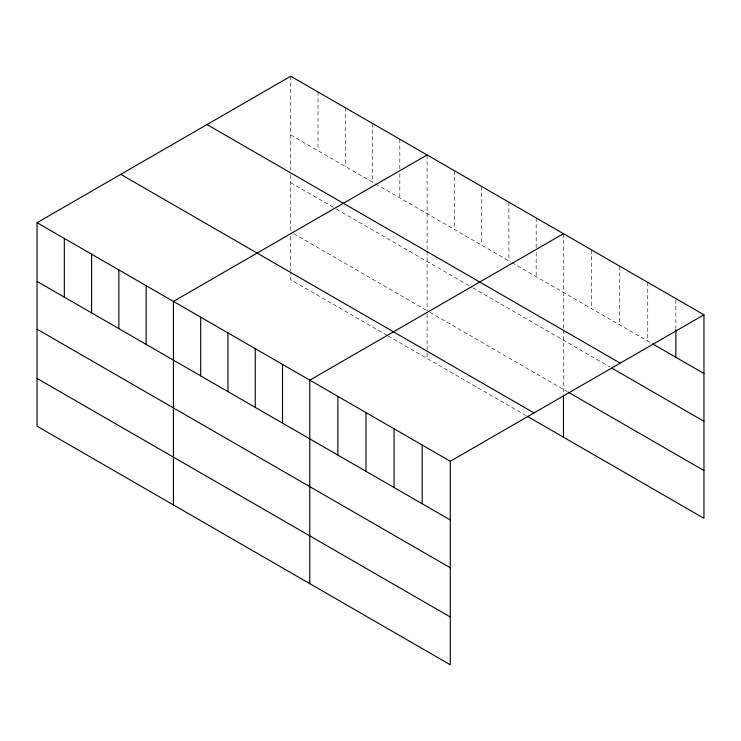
<?xml version="1.0" encoding="UTF-8"?>
<svg xmlns="http://www.w3.org/2000/svg" width="741" height="741" viewBox="0 0 741 741"><rect width="100%" height="100%" fill="white"/><g stroke="black" fill="none" stroke-linecap="round" stroke-linejoin="round"><path stroke-width="0.56" stroke-dasharray="3.71 2.78" d="M290.722 134.945L374.492 183.305M375.465 183.87L510.855 262.036M511.827 262.601L651.626 343.305M290.722 182.721L335.525 208.591M336.507 209.157L471.897 287.323M472.869 287.888L609.963 367.036M293.649 233.637L426.112 310.118M430.012 312.369L567.328 391.646M387.154 335.404L290.722 279.737L290.722 271.771M388.127 335.969L526.443 415.821M675.848 299.735L675.848 328.513M647.754 282.358L647.754 341.073M619.652 266.139L619.652 324.845M591.55 249.921L591.55 308.627M563.456 233.693L563.456 328.809M563.456 329.949L563.456 393.962M536.178 217.947L536.178 247.874M536.178 252.486L536.178 276.652M508.91 202.2L508.91 260.915M481.631 186.454L481.631 245.169M454.363 170.708L454.363 229.423M427.085 154.962L427.085 250.078M427.085 251.218L427.085 310.683M427.085 314.091L427.085 358.468M399.816 139.215L399.816 169.152M399.816 173.755L399.816 197.93M372.547 123.469L372.547 182.184M345.269 107.723L345.269 166.438M318 91.977L318 150.692M290.722 76.23L290.722 170.208M290.722 174.765L290.722 231.952M290.722 236.509L290.722 270.632"/><path stroke-width="1.11" d="M37.05 222.689L450.278 461.263L450.278 664.77L37.05 426.195L37.05 222.689L290.722 76.23L703.95 314.805L703.95 518.311L527.416 416.386M427.085 154.962L173.413 301.42L173.413 504.917M563.456 233.693L309.775 380.152L309.775 583.649M450.278 461.263L703.95 314.805M652.599 343.87L703.95 373.52M207.008 124.562L620.236 363.136M611.899 368.157L703.95 421.296M568.301 392.211L703.95 470.526M120.764 174.357L533.992 412.932M37.05 281.404L450.278 519.978M37.05 329.18L450.278 567.754M37.05 378.41L450.278 616.984M675.848 329.671L675.848 357.292M563.456 395.101L563.456 437.19M422.175 445.045L422.175 503.75M394.073 428.817L394.073 487.532M365.98 412.598L365.98 471.304M337.877 396.37L337.877 455.085M282.506 364.405L282.506 423.111M255.237 348.659L255.237 407.365M227.959 332.913L227.959 391.619M200.691 317.167L200.691 375.872M146.144 285.674L146.144 344.389M118.866 269.928L118.866 328.643M91.597 254.182L91.597 312.897M64.319 238.435L64.319 297.15"/></g></svg>
